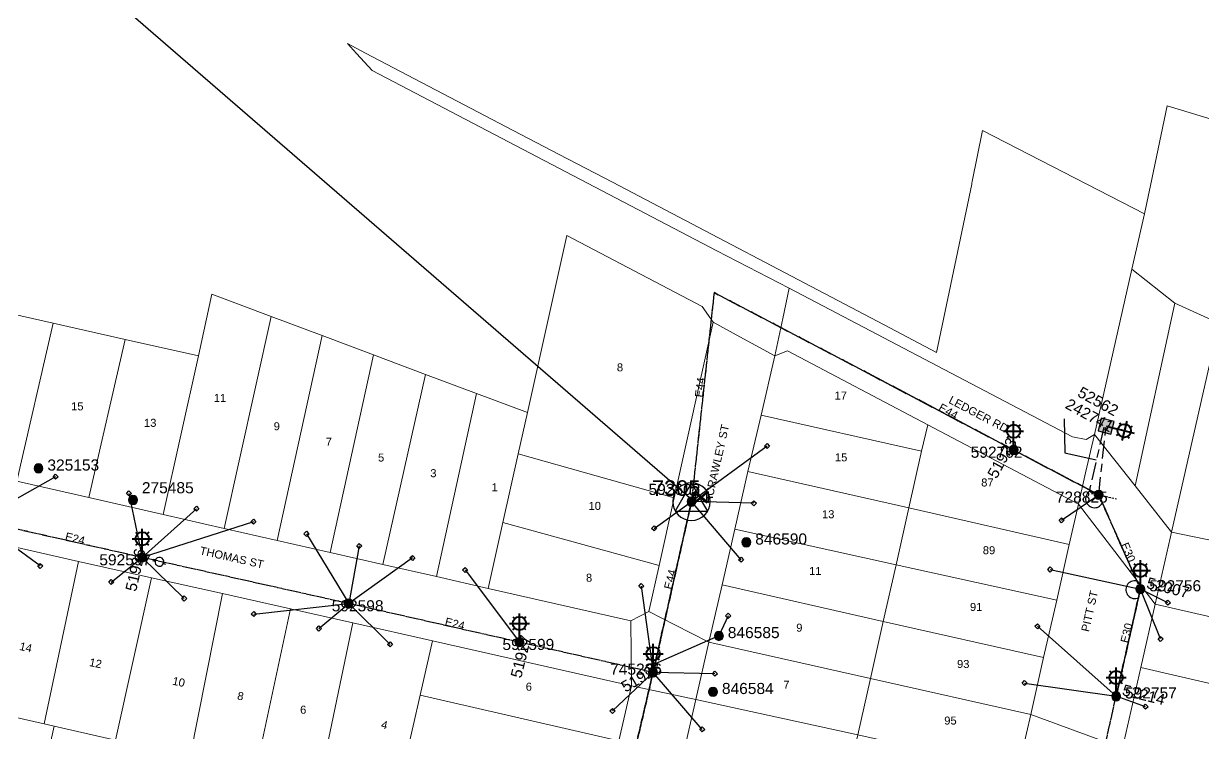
# Model space of a CAD drawing. Header units: metres. Extents: x 311347 to 316656, y 6252667 to 6255486.
# Drawn here: x 314116.1 to 314381.4, y 6255109.9 to 6255269.4 of the extents above; entities that cross this region are included whole.
import ezdxf
from ezdxf.enums import TextEntityAlignment as Align

# ---------------------------------------------------------------- set-up
doc = ezdxf.new("R2010")
doc.units = ezdxf.units.M
for name, pattern in [('Cable Exist OH', [1, 1, 0]), ('Cable Exist UG', [8.2, 4, -1.2, 1.8, -1.2]), ('DASHED', [0.75, 0.5, -0.25])]:
    doc.linetypes.add(name, pattern=pattern)
doc.layers.get('0').update_dxf_attribs({"color": 6})
doc.layers.add('Cadastre Land Parcels_SP_EXT', color=9, linetype='Continuous', lineweight=5)
doc.layers.add('Cadastre Roads_SP_EXT', color=7, linetype='Continuous', lineweight=5)
for name, color, linetype in [('Duct_SP_EXT', 7, 'Continuous'), ('Equip_LV_EXT', 7, 'Continuous'), ('Equip_SP_LV_EXT', 7, 'Continuous'), ('Equip_SP_SL_EXT', 7, 'Continuous'), ('Mains_HV_EXT', 7, 'Continuous'), ('Mains_LV_EXT', 7, 'Continuous'), ('Mains_SL_EXT', 7, 'Continuous'), ('Services_SP_EXT', 7, 'Continuous'), ('Sub_SP_TR_HV_LV_EXT', 7, 'Continuous'), ('SupportsOH_SP_TR_HV_LV_SL_EXT', 7, 'Continuous'), ('SupportsUG_SP_LV_SL_EXT', 7, 'Continuous'), ('Trench_SP_EXT', 7, 'Continuous')]:
    doc.layers.add(name, color=color, linetype=linetype)
doc.layers.add('UNKNOWN_FEATURES', color=1, linetype='DASHED', plot=False)
doc.styles.add('COLUMN_LABEL', font='arial.ttf')
doc.styles.add('iecARIAL', font='arial.ttf', dxfattribs={"height": 2})
doc.styles.add('POLE_LABEL', font='arial.ttf')
doc.styles.get("Standard").update_dxf_attribs({"font": 'arial.ttf'})

# ---------------------------------------------------------------- blocks, each defined once
blk = doc.blocks.new('SUB_POLE_EXT')
blk.add_wipeout([(0, 4.22), (0.42, 4.2), (0.83, 4.14), (1.21, 4.05), (1.62, 3.9), (1.99, 3.72), (2.35, 3.51), (2.68, 3.26), (2.99, 2.99), (3.28, 2.66), (3.52, 2.34), (3.76, 1.92), (3.9, 1.62), (4.04, 1.23), (4.18, 0.63), (4.22, 0), (4.18, -0.61), (4.06, -1.15), (3.9, -1.62), (3.58, -2.24), (3.22, -2.73), (2.97, -3.01), (2.68, -3.26), (2.36, -3.5), (2, -3.72), (1.64, -3.89), (1.25, -4.03), (0.82, -4.14), (0.42, -4.2), (0, -4.22), (-0.41, -4.2), (-0.8, -4.15), (-1.21, -4.05), (-1.62, -3.9), (-1.99, -3.73), (-2.35, -3.51), (-2.68, -3.26), (-2.96, -3.02), (-3.23, -2.72), (-3.51, -2.35), (-3.71, -2.01), (-3.91, -1.6), (-4.05, -1.21), (-4.16, -0.76), (-4.22, -0.14), (-4.21, 0.39), (-4.14, 0.83), (-4.03, 1.27), (-3.9, 1.63), (-3.71, 2.02), (-3.5, 2.37), (-3.28, 2.67), (-2.99, 2.99), (-2.68, 3.27), (-2.33, 3.52), (-1.98, 3.73), (-1.63, 3.9), (-1.2, 4.05), (-0.78, 4.15), (-0.4, 4.21)])
blk.add_line((2.16, 0.48), (2.16, 0.48, 0))
blk.add_lwpolyline([(-4.22, 0, 1), (4.22, 0, 1)], format="xyb", close=True)
blk.add_lwpolyline([(2.14, 0.52), (0, 4.22), (-3.66, -2.11), (3.66, -2.11)], close=True)
for tag, height, flags, p in [('ASSET_NUM', 3.5, 8, (2, 2)), ('STREET_CODE', 0.2, 9, (1.5, 0)), ('CONSTRUCTED_VOLTAGE', 0.2, 9, (1.5, -0.2)), ('OPERATING_VOLTAGE', 0.2, 9, (1.5, -0.6)), ('OPERATED_BY', 0.2, 9, (1.5, -0.8)), ('ORIENTATION', 0.2, 9, (1.5, -1.2)), ('OWNED_BY', 0.2, 9, (1.5, -1.4)), ('SECONDARY_VOLTAGE', 0.2, 9, (1.5, -1.6)), ('STATE', 0.2, 9, (1.5, -1.8)), ('SUBSTATION_TYPE', 0.2, 9, (1.5, -2)), ('NO_PHASES', 0.2, 9, (1.5, -0.4)), ('MAINTAINED_BY', 0.2, 9, (1.5, -1)), ('USAGE', 0.2, 9, (1.5, -2.2)), ('LEGEND', 0.2, 9, (1.5, -2.4)), ('LOCATION', 0.2, 9, (1.5, -2.6)), ('STREETNAME', 0.2, 9, (1.5, -2.8)), ('SUBURB', 0.2, 9, (1.5, -3)), ('Z', 0.2, 1, (1.5, -3.4)), ('NOTES', 0.2, 9, (1.5, -3.2))]:
    blk.add_attdef(tag, text='', height=height, dxfattribs=dict(flags=flags)).set_placement(p, align=Align.MIDDLE_LEFT)
blk = doc.blocks.new('COLUMN_EXT')
blk.add_hatch(color=256).paths.add_polyline_path([(-1.49, 1.48), (-1.49, -1.49), (1.48, -1.49), (1.48, 1.48)])
blk.add_lwpolyline([(-1.49, -1.49), (1.48, -1.49), (1.48, 1.48), (-1.49, 1.48)], close=True)
for tag, height, style, flags, p in [('ASSET_NUM', 2.5, 'COLUMN_LABEL', 8, (2, 2)), ('STRUCTURE_PLANT_NUMBER', 0.2, 'POLE_LABEL', 9, (1.81, 0.03)), ('STREET_CODE', 0.2, 'COLUMN_LABEL', 9, (1.81, -0.2))]:
    blk.add_attdef(tag, text='', height=height, dxfattribs=dict(style=style, flags=flags)).set_placement(p, align=Align.MIDDLE_LEFT)
at = {"flags": 1}
blk.add_attdef('Z', (1.81, -2.35), '', height=0.2, dxfattribs=at)
at = {"flags": 9}
for tag, p in [('COLUMN_TYPE', (1.81, -0.4)), ('OWNED_BY', (1.81, -0.6)), ('STATE', (1.81, -0.8)), ('USAGE', (1.81, -1)), ('STREETNAME', (1.81, -1.6)), ('SUBURB', (1.81, -1.8)), ('LEGEND', (1.81, -1.2)), ('LOCATION', (1.81, -1.4)), ('NOTES', (1.81, -2))]:
    blk.add_attdef(tag, text='', height=0.2, dxfattribs=at).set_placement(p, align=Align.MIDDLE_LEFT)
blk = doc.blocks.new('LV_OH_LINKS_OPEN_EXT')
for p, q in [((-0.17, 4.97), (-0.17, 5.46)), ((0.17, 4.97), (0.17, 5.46)), ((-0.17, 3), (-0.17, 2.5)), ((0.17, 3), (0.17, 2.5))]:
    blk.add_line(p, q)
blk.add_lwpolyline([(0, 2.99, 1), (0, 4.98, 1)], format="xyb", close=True)
at = {"flags": 9}
for tag, p in [('ACTUAL_STATUS', (0, 0)), ('CONSTRUCTED_VOLTAGE', (0, -0.2)), ('OPERATING_VOLTAGE', (0, -0.6)), ('ORIENTATION', (0, -0.8)), ('OWNED_BY', (0, -1)), ('STATE', (0, -1.2)), ('SWITCH_TYPE', (0, -1.4)), ('NO_PHASES', (0, -0.4)), ('USAGE', (0, -1.6)), ('LEGEND', (0, -1.8)), ('NOTES', (0, -2))]:
    blk.add_attdef(tag, text='', height=0.2, dxfattribs=at).set_placement(p, align=Align.MIDDLE_LEFT)
at = {"flags": 1}
blk.add_attdef('Z', (0, 0), '', height=0.2, dxfattribs=at)
blk = doc.blocks.new('LV_OH_LINKS_DISTFUSE_EXT')
for p, q in [((0, 0), (0.96, 0)), ((3.84, 0), (4.8, 0))]:
    blk.add_line(p, q)
blk.add_lwpolyline([(3.84, -1.2), (3.84, 1.2), (0.96, -1.2), (0.96, 1.2)], close=True)
at = {"flags": 9}
for tag, p in [('ACTUAL_STATUS', (0, 0)), ('CONSTRUCTED_VOLTAGE', (0, -0.2)), ('OPERATING_VOLTAGE', (0, -0.6)), ('ORIENTATION', (0, -0.8)), ('OWNED_BY', (0, -1)), ('STATE', (0, -1.2)), ('SWITCH_TYPE', (0, -1.4)), ('NO_PHASES', (0, -0.4)), ('USAGE', (0, -1.6)), ('NOTES', (0, -1.8))]:
    blk.add_attdef(tag, text='', height=0.2, dxfattribs=at).set_placement(p, align=Align.MIDDLE_LEFT)
at = {"flags": 1}
blk.add_attdef('Z', (0, 0), '', height=0.2, dxfattribs=at)
blk = doc.blocks.new('SL_LANTERN_EXT')
at = {"lineweight": 40}
for p, q in [((-1.46, 5.68), (-1.06, 5.28)), ((0, 1.97), (0, 6.47)), ((1.46, 5.68), (1.06, 5.28)), ((-2.25, 4.22), (2.25, 4.22)), ((-1.46, 2.76), (-1.06, 3.16)), ((0, 0), (0, 2.72)), ((1.46, 2.76), (1.06, 3.16))]:
    blk.add_line(p, q, dxfattribs=at)
blk.add_circle((0, 4.22), 1.5, dxfattribs=at)
at = {"style": 'iecARIAL', "flags": 8}
blk.add_attdef('ASSET_NUM', (1.5, 1.5), '', height=2.5, dxfattribs=at)
for tag, p, height, flags in [('OPERATING_VOLTAGE', (0.98, -1.65), 0.2, 9), ('ORIENTATION', (0.98, -1.85), 0.2, 9), ('OWNED_BY', (0.98, -2.05), 0.2, 9), ('STATE', (0.98, -2.25), 0.2, 9), ('CONSTRUCTED_VOLTAGE', (0.98, -0.65), 0.2, 9), ('CONTROL_TYPE', (0.98, -0.85), 0.2, 9), ('LANTERN_PURPOSE', (0.98, -1.05), 0.2, 9), ('LANTERN_TYPE', (0.98, -1.25), 0.2, 9), ('NO_PHASES', (0.98, -1.45), 0.2, 9), ('USAGE', (0.98, -2.45), 0.2, 9), ('CEXIST', (0.98, -2.65), 0.2, 9), ('CNEW', (0.98, -2.85), 0.2, 9), ('LNUMBER', (2.18, -3.25), 2.5, 8), ('CNUMBER', (0.98, -3.05), 0.2, 9), ('CREMOVE', (0.98, -3.25), 0.2, 9), ('CREPLACE', (0.98, -3.45), 0.2, 9), ('LKINGHEIGHT', (0.98, -3.65), 0.2, 9), ('LBRACKET', (0.98, -3.85), 0.2, 9), ('LBRACKETVOCAB', (0.98, -4.05), 0.2, 9), ('LCATEGORY', (0.98, -4.25), 0.2, 9), ('LCHARGE1', (0.98, -4.45), 0.2, 9), ('LCHARGE1PERCENT', (0.98, -4.65), 0.2, 9), ('LCHARGE2', (0.98, -4.85), 0.2, 9), ('LCHARGE2PERCENT', (0.98, -5.05), 0.2, 9), ('LCHARGE3', (0.98, -5.25), 0.2, 9), ('LCHARGE3PERCENT', (0.98, -5.45), 0.2, 9), ('LEXIST', (0.98, -5.65), 0.2, 9), ('LLAMP', (0.98, -5.85), 0.2, 9), ('LLAMPVOCAB', (0.98, -6.05), 0.2, 9), ('LMAST', (0.98, -6.25), 0.2, 9), ('LMASTVOCAB', (0.98, -6.45), 0.2, 9), ('LNEW', (0.98, -6.65), 0.2, 9), ('LANTNUMBER', (0.98, -6.85), 0.2, 9), ('LOUTREACH', (0.98, -7.25), 0.2, 9), ('LOUTREACHVOCAB', (0.98, -7.45), 0.2, 9), ('LRATECODE', (0.98, -7.65), 0.2, 9), ('LREMOVE', (0.98, -7.85), 0.2, 9), ('LREPLACE', (0.98, -8.05), 0.2, 9), ('STREETNAME', (0.98, -9.25), 0.2, 9), ('SUBURB', (0.98, -9.45), 0.2, 1), ('LTYPE', (0.98, -8.25), 0.2, 9), ('LTYPEVOCAB', (0.98, -8.45), 0.2, 9), ('LEGEND', (0.98, -8.65), 0.2, 9), ('LOCATION', (0.98, -8.85), 0.2, 9), ('NOTES', (0.98, -9.05), 0.2, 9)]:
    blk.add_attdef(tag, p, '', height=height, dxfattribs=dict(flags=flags))
blk = doc.blocks.new('CCP_EXT')
at = {"flags": 9}
blk.add_attdef('NOTES', text='', height=0.2, dxfattribs=at).set_placement((0, -2), align=Align.MIDDLE_LEFT)
blk.add_wipeout([(0, 0.57), (0.57, 0), (0, -0.57), (-0.57, 0)])
blk.add_lwpolyline([(-0.57, 0), (0, 0.57), (0.57, 0), (0, -0.57), (-0.57, 0)])
at = {"flags": 1}
blk.add_attdef('Z', (0, 0), '', height=0.2, dxfattribs=at)
at = {"flags": 9}
for tag, p in [('CCP_TYPE', (0, 0)), ('CONSTRUCTED_VOLTAGE', (0, -0.2)), ('OPERATING_VOLTAGE', (0, -0.6)), ('ORIENTATION', (0, -0.8)), ('OWNED_BY', (0, -1)), ('STATE', (0, -1.8)), ('NO_PHASES', (0, -0.4)), ('USAGE', (0, -1.2)), ('LEGEND', (0, -1.4)), ('LIFE_SUPPORT', (0, -1.6))]:
    blk.add_attdef(tag, text='', height=0.2, dxfattribs=at).set_placement(p, align=Align.MIDDLE_LEFT)
blk = doc.blocks.new('POLE_EXT')
blk.add_hatch(color=256).paths.add_polyline_path([(-1, 0, 1), (1, 0, 1)])
blk.add_lwpolyline([(-1, 0, 1), (1, 0, 1)], format="xyb", close=True)
for tag, height, flags, p in [('pNumber', 2.5, 8, (-17.84, 2.07)), ('OWNED_BY', 0.2, 9, (1.35, -0.4)), ('SPECIAL_USE', 0.2, 9, (1.35, -0.8)), ('STATE', 0.2, 9, (1.35, -1)), ('cLV', 0.2, 9, (1.35, -1.4)), ('hDepth', 0.2, 9, (1.35, -1.6)), ('hDia', 0.2, 9, (1.35, -1.8)), ('cHV', 0.2, 9, (1.35, -2)), ('PARENT', 0.2, 9, (1.35, -0.6)), ('USAGE', 0.2, 9, (1.35, -1.2)), ('LBRACKET', 0.2, 9, (1.35, -2.2)), ('LExisting', 0.2, 9, (1.35, -2.4)), ('LANTNUMBER', 0.2, 9, (1.35, -2.6)), ('cLinedev', 0.2, 9, (1.35, -3.4)), ('pExisting', 0.2, 9, (1.35, -3.8)), ('pFooting', 0.2, 9, (1.35, -4.4)), ('pNew', 0.2, 9, (1.35, -4.6)), ('pRelocate', 0.2, 9, (1.35, -5)), ('pRemove', 0.2, 9, (1.35, -5.2)), ('pReplace', 0.2, 9, (1.35, -5.4)), ('LOther', 0.2, 9, (1.35, -2.8)), ('LRemove', 0.2, 9, (1.35, -3)), ('LEGEND', 0.2, 9, (1.35, -3.2)), ('LOCATION', 0.2, 9, (1.35, -3.6)), ('PFNUMBER', 0.2, 9, (1.35, -4)), ('NEWPFNUMBER', 0.2, 9, (1.35, -4.2)), ('pStay', 0.2, 9, (1.35, -5.6)), ('pType', 0.2, 9, (1.35, -5.8)), ('cspan', 0.2, 9, (1.35, -6)), ('STREETNAME', 0.2, 9, (1.35, -6.2)), ('SUBURB', 0.2, 9, (1.35, -6.4)), ('OPERATED_BY', 0.2, 9, (1.36, -7.01)), ('NOTES', 0.2, 9, (1.35, -6.6)), ('MAINTAINED_BY', 0.2, 9, (1.36, -6.81))]:
    blk.add_attdef(tag, text='', height=height, dxfattribs=dict(flags=flags)).set_placement(p, align=Align.MIDDLE_LEFT)
at = {"style": 'POLE_LABEL'}
for tag, height, flags, p in [('ASSET_NUM', 2.5, 8, (2, 2)), ('STRUCTURE_PLANT_NUMBER', 0.2, 9, (1.35, 0.03)), ('STREET_CODE', 0.2, 9, (1.35, -0.2))]:
    blk.add_attdef(tag, text='', height=height, dxfattribs=dict(at, flags=flags)).set_placement(p, align=Align.MIDDLE_LEFT)
at = {"flags": 1}
blk.add_attdef('Z', (1.35, -7.33), '', height=0.2, dxfattribs=at)

msp = doc.modelspace()

# ---------------------------------------------------------------- linework, layer by layer
at = {"layer": 'Cadastre Land Parcels_SP_EXT', "linetype": 'Continuous'}
for points in [[(314366.05, 6255165.52), (314374.24, 6255155.12), (314384.06, 6255198.31), (314384.92, 6255202.1), (314394.53, 6255244.52), (314383.92, 6255247.73), (314373.3, 6255250.94), (314369.56, 6255233), (314368.15, 6255226.64), (314365.35, 6255214.25), (314356.95, 6255177.09), (314366.05, 6255165.52)], [(314171.83, 6255203.55), (314158.47, 6255208.57), (314155.46, 6255194.71), (314147.5, 6255159.09), (314161.22, 6255155.96), (314171.83, 6255203.55)], [(314122.8, 6255202.08), (314106.46, 6255205.79), (314102.27, 6255187.79), (314098.12, 6255170.32), (314114.64, 6255166.57), (314122.8, 6255202.08)], [(314138.99, 6255198.45), (314122.8, 6255202.08), (314114.64, 6255166.57), (314130.83, 6255162.88), (314138.99, 6255198.45)], [(314183.28, 6255199.28), (314171.83, 6255203.55), (314161.22, 6255155.96), (314173.12, 6255153.26), (314183.28, 6255199.28)], [(314194.82, 6255194.96), (314183.28, 6255199.28), (314173.12, 6255153.26), (314185.07, 6255150.54), (314194.82, 6255194.96)], [(314155.46, 6255194.71), (314138.99, 6255198.45), (314130.83, 6255162.88), (314147.5, 6255159.09), (314155.46, 6255194.71)], [(314470.91, 6255170.48), (314472.82, 6255178.99), (314411.34, 6255192.37), (314384.06, 6255198.31), (314374.24, 6255155.12), (314419.02, 6255145.87), (314422.16, 6255144.08), (314446.76, 6255131.71), (314460.62, 6255124.61), (314470.91, 6255170.48)], [(314206.5, 6255190.58), (314194.82, 6255194.96), (314185.07, 6255150.54), (314196.92, 6255147.84), (314206.5, 6255190.58)], [(314319.44, 6255179.22), (314287.91, 6255195.85), (314285.03, 6255194.74), (314281.96, 6255181.44), (314318.07, 6255173.29), (314319.44, 6255179.22)], [(314217.94, 6255186.3), (314206.5, 6255190.58), (314196.92, 6255147.84), (314208.97, 6255145.1), (314217.94, 6255186.3)], [(314229.41, 6255182.02), (314217.94, 6255186.3), (314208.97, 6255145.1), (314220.6, 6255142.45), (314223.91, 6255157.28), (314227.32, 6255172.72), (314229.41, 6255182.02)], [(314318.07, 6255173.29), (314281.96, 6255181.44), (314279.01, 6255168.75), (314315.22, 6255160.59), (314318.07, 6255173.29)], [(314353.32, 6255161.37), (314319.44, 6255179.22), (314318.07, 6255173.29), (314315.22, 6255160.59), (314351.26, 6255152.36), (314353.32, 6255161.37)], [(314315.22, 6255160.59), (314279.01, 6255168.75), (314276.05, 6255155.81), (314312.35, 6255147.79), (314315.22, 6255160.59)], [(314351.26, 6255152.36), (314315.22, 6255160.59), (314312.35, 6255147.79), (314348.44, 6255139.82), (314351.26, 6255152.36)], [(314312.35, 6255147.79), (314276.05, 6255155.81), (314273.19, 6255143.26), (314309.45, 6255135.04), (314312.35, 6255147.79)], [(314419.02, 6255145.87), (314374.24, 6255155.12), (314373.93, 6255153.72), (314370.59, 6255138.91), (314415.02, 6255128.73), (314417.55, 6255139.59), (314419.02, 6255145.87)], [(314128.46, 6255148.49), (314113.02, 6255152.04), (314104.75, 6255115.88), (314108.39, 6255114.81), (314120.73, 6255112.04), (314128.46, 6255148.49)], [(314120.73, 6255112.04), (314122.98, 6255111.47), (314136.83, 6255108.31), (314144.9, 6255144.87), (314128.46, 6255148.49), (314120.73, 6255112.04)], [(314348.44, 6255139.82), (314312.35, 6255147.79), (314309.45, 6255135.04), (314345.48, 6255126.9), (314348.44, 6255139.82)], [(314136.83, 6255108.31), (314151.18, 6255105.04), (314153.59, 6255104.68), (314160.84, 6255141.31), (314144.9, 6255144.87), (314136.83, 6255108.31)], [(314176.16, 6255137.83), (314160.84, 6255141.31), (314153.59, 6255104.68), (314161.31, 6255102.71), (314168.31, 6255101.11), (314176.16, 6255137.83)], [(314309.45, 6255135.04), (314273.19, 6255143.26), (314270.24, 6255130.37), (314306.58, 6255122.23), (314309.45, 6255135.04)], [(314415.02, 6255128.73), (314370.59, 6255138.91), (314367.37, 6255124.71), (314411.71, 6255114.43), (314415.02, 6255128.73)], [(314190.18, 6255134.74), (314176.16, 6255137.83), (314168.31, 6255101.11), (314174.35, 6255099.7), (314182.54, 6255098.1), (314190.18, 6255134.74)], [(314208.08, 6255130.68), (314190.18, 6255134.74), (314182.54, 6255098.1), (314186.77, 6255096.86), (314199.71, 6255093.93), (314202.17, 6255104.64), (314205.31, 6255118.44), (314208.08, 6255130.68)], [(314345.48, 6255126.9), (314309.45, 6255135.04), (314306.58, 6255122.23), (314342.59, 6255114.13), (314345.48, 6255126.9)], [(314252.86, 6255120.54), (314208.08, 6255130.68), (314205.31, 6255118.44), (314249.95, 6255108.18), (314252.86, 6255120.54)], [(314306.58, 6255122.23), (314270.24, 6255130.37), (314267.3, 6255117.5), (314303.72, 6255109.53), (314306.58, 6255122.23)], [(314342.59, 6255114.13), (314306.58, 6255122.23), (314303.72, 6255109.53), (314339.72, 6255101.52), (314342.59, 6255114.13)], [(314411.71, 6255114.43), (314367.37, 6255124.71), (314363.25, 6255106.53), (314407.57, 6255096.49), (314411.71, 6255114.43)], [(314249.95, 6255108.18), (314205.31, 6255118.44), (314202.17, 6255104.64), (314246.72, 6255094.29), (314249.95, 6255108.18)], [(314303.72, 6255109.53), (314267.3, 6255117.5), (314264.53, 6255105.36), (314300.88, 6255096.99), (314303.72, 6255109.53)], [(314120.73, 6255112.04), (314108.39, 6255114.81), (314099.24, 6255076.13), (314114.35, 6255072.75), (314122.98, 6255111.47), (314120.73, 6255112.04)], [(314114.35, 6255072.75), (314128.28, 6255069.63), (314136.83, 6255108.31), (314122.98, 6255111.47), (314114.35, 6255072.75)]]:
    msp.add_lwpolyline(points, close=True, dxfattribs=at)
at = {"layer": 'Cadastre Roads_SP_EXT', "linetype": 'Continuous'}
for points in [[(314366.05, 6255165.52), (314375.03, 6255206.56), (314365.35, 6255214.25), (314356.95, 6255177.09), (314366.05, 6255165.52)], [(314384.06, 6255198.31), (314384.92, 6255202.1), (314375.03, 6255206.56), (314366.05, 6255165.52), (314374.24, 6255155.12), (314384.06, 6255198.31)]]:
    msp.add_lwpolyline(points, close=True, dxfattribs=at)
at = {"layer": 'Duct_SP_EXT', "linetype": 'Continuous'}
msp.add_lwpolyline([(314350.1, 6255180.61), (314350.25, 6255172.9), (314357.35, 6255171.33)], dxfattribs=at)
at = {"layer": 'Mains_LV_EXT', "linetype": 'Continuous'}
for points in [[(314356.13, 6255164.42, 1.407292), (314358.71, 6255161.66)], [(314366.45, 6255144.13, 1.385049), (314366.82, 6255140.35)], [(314258.12, 6255125.51, 0.390147), (314255.73, 6255124)]]:
    msp.add_lwpolyline(points, format="xyb", dxfattribs=at)
at = {"layer": 'Mains_LV_EXT', "linetype": 'Cable Exist OH'}
for points in [[(314367.26, 6255142.3), (314357.9, 6255163.49)], [(314142.81, 6255149.4), (314105.85, 6255157.73)], [(314361.8, 6255118.21), (314367.26, 6255142.3)], [(314257.68, 6255123.56), (314227.63, 6255130.36)], [(314356.76, 6255095.64), (314361.8, 6255118.21)]]:
    msp.add_lwpolyline(points, dxfattribs=at)
at = {"layer": 'Mains_SL_EXT', "linetype": 'Cable Exist UG'}
msp.add_lwpolyline([(314357.9, 6255163.49), (314359.55, 6255178.93)], dxfattribs=at)
at = {"layer": 'Mains_SL_EXT', "linetype": 'Cable Exist OH'}
for points in [[(314338.75, 6255173.58), (314357.9, 6255163.49)], [(314357.9, 6255163.49), (314367.26, 6255142.3)], [(314367.26, 6255142.3), (314361.8, 6255118.21)], [(314257.68, 6255123.56), (314227.63, 6255130.36)], [(314356.76, 6255095.64), (314361.8, 6255118.21)]]:
    msp.add_lwpolyline(points, dxfattribs=at)
at = {"layer": 'Trench_SP_EXT', "linetype": 'Cable Exist UG'}
for points in [[(314359.06, 6255178.73), (314355.89, 6255164.97)], [(314356.58, 6255163.79), (314357.9, 6255163.49)]]:
    msp.add_lwpolyline(points, dxfattribs=at)
msp.add_lwpolyline([(314355.89, 6255164.97, 0.406233), (314356.58, 6255163.79)], format="xyb", dxfattribs=at)
at = {"layer": 'UNKNOWN_FEATURES'}
for points in [[(314360.8, 6255178.65), (314365.33, 6255177.62)], [(314357.9, 6255163.49), (314361.91, 6255162.58)]]:
    msp.add_lwpolyline(points, dxfattribs=at)

# ---------------------------------------------------------------- block references
at = {"layer": 'Equip_SP_LV_EXT', "rotation": 256.1642229736674}
msp.add_blockref('LV_OH_LINKS_OPEN_EXT', (314142.81, 6255149.4), dxfattribs=at)
at = {"layer": 'Equip_SP_SL_EXT'}
ref = msp.add_blockref('SL_LANTERN_EXT', (314359.55, 6255178.93), dxfattribs=dict(at, rotation=255.8197843931119))
ref.add_attrib('ASSET_NUM', '52562', dxfattribs={"layer": '0', "height": 2.5, "rotation": 331.1929, "style": 'iecARIAL'}).set_placement((314361.05, 6255180.43), align=Align.BOTTOM_RIGHT)
ref = msp.add_blockref('SL_LANTERN_EXT', (314338.75, 6255173.58), dxfattribs=at)
ref.add_attrib('ASSET_NUM', '51923', dxfattribs={"layer": '0', "height": 2.5, "rotation": 61.1203, "style": 'iecARIAL'}).set_placement((314340.25, 6255175.08), align=Align.BOTTOM_RIGHT)
ref = msp.add_blockref('SL_LANTERN_EXT', (314142.81, 6255149.4), dxfattribs=at)
ref.add_attrib('ASSET_NUM', '51926', dxfattribs={"layer": '0', "height": 2.5, "rotation": 77.1444, "style": 'iecARIAL'}).set_placement((314144.31, 6255150.9), align=Align.BOTTOM_RIGHT)
ref = msp.add_blockref('SL_LANTERN_EXT', (314367.26, 6255142.3), dxfattribs=at)
ref.add_attrib('ASSET_NUM', '52007', dxfattribs={"layer": '0', "height": 2.5, "rotation": 345.9934, "style": 'iecARIAL'}).set_placement((314368.76, 6255143.8), align=Align.MIDDLE_LEFT)
ref = msp.add_blockref('SL_LANTERN_EXT', (314227.63, 6255130.36), dxfattribs=at)
ref.add_attrib('ASSET_NUM', '51927', dxfattribs={"layer": '0', "height": 2.5, "rotation": 76.1772, "style": 'iecARIAL'}).set_placement((314229.13, 6255131.86), align=Align.MIDDLE_RIGHT)
ref = msp.add_blockref('SL_LANTERN_EXT', (314257.68, 6255123.56), dxfattribs=at)
ref.add_attrib('ASSET_NUM', '51928', dxfattribs={"layer": '0', "height": 2.5, "rotation": 30.8378, "style": 'iecARIAL'}).set_placement((314259.18, 6255125.06), align=Align.MIDDLE_RIGHT)
ref = msp.add_blockref('SL_LANTERN_EXT', (314361.8, 6255118.21), dxfattribs=at)
ref.add_attrib('ASSET_NUM', '52214', dxfattribs={"layer": '0', "height": 2.5, "rotation": 346.1007, "style": 'iecARIAL'}).set_placement((314363.3, 6255119.71), align=Align.MIDDLE_LEFT)
at = {"layer": 'Sub_SP_TR_HV_LV_EXT'}
ref = msp.add_blockref('SUB_POLE_EXT', (314266.31, 6255161.96), dxfattribs=at)
ref.add_attrib('ASSET_NUM', '7305', dxfattribs={"layer": '0', "height": 3.5}).set_placement((314268.31, 6255162.21), align=Align.BOTTOM_RIGHT)
at = {"layer": 'SupportsOH_SP_TR_HV_LV_SL_EXT'}
ref = msp.add_blockref('POLE_EXT', (314338.75, 6255173.58), dxfattribs=at)
ref.add_attrib('ASSET_NUM', '592762', dxfattribs={"layer": '0', "height": 2.5, "rotation": 359.9924, "style": 'POLE_LABEL'}).set_placement((314340.75, 6255174.33), align=Align.TOP_RIGHT)
ref = msp.add_blockref('POLE_EXT', (314357.9, 6255163.49), dxfattribs=at)
ref.add_attrib('ASSET_NUM', '728825', dxfattribs={"layer": '0', "height": 2.5, "rotation": 0.026, "style": 'POLE_LABEL'}).set_placement((314359.9, 6255164.24), align=Align.TOP_RIGHT)
ref = msp.add_blockref('POLE_EXT', (314278.65, 6255152.82), dxfattribs=at)
ref.add_attrib('ASSET_NUM', '846590', dxfattribs={"layer": '0', "height": 2.5, "style": 'POLE_LABEL'}).set_placement((314280.65, 6255153.57), align=Align.MIDDLE_LEFT)
ref = msp.add_blockref('POLE_EXT', (314142.81, 6255149.4), dxfattribs=at)
ref.add_attrib('ASSET_NUM', '592597', dxfattribs={"layer": '0', "height": 2.5, "rotation": 0.0344, "style": 'POLE_LABEL'}).set_placement((314144.81, 6255150.15), align=Align.TOP_RIGHT)
ref = msp.add_blockref('POLE_EXT', (314367.26, 6255142.3), dxfattribs=at)
ref.add_attrib('ASSET_NUM', '592756', dxfattribs={"layer": '0', "height": 2.5, "style": 'POLE_LABEL'}).set_placement((314369.26, 6255143.05), align=Align.MIDDLE_LEFT)
ref = msp.add_blockref('POLE_EXT', (314189.24, 6255139.05), dxfattribs=at)
ref.add_attrib('ASSET_NUM', '592598', dxfattribs={"layer": '0', "height": 2.5, "rotation": 0.0421, "style": 'POLE_LABEL'}).set_placement((314191.24, 6255139.8), align=Align.TOP_CENTER)
ref = msp.add_blockref('POLE_EXT', (314272.48, 6255131.78), dxfattribs=at)
ref.add_attrib('ASSET_NUM', '846585', dxfattribs={"layer": '0', "height": 2.5, "style": 'POLE_LABEL'}).set_placement((314274.48, 6255132.53), align=Align.MIDDLE_LEFT)
ref = msp.add_blockref('POLE_EXT', (314227.63, 6255130.36), dxfattribs=at)
ref.add_attrib('ASSET_NUM', '592599', dxfattribs={"layer": '0', "height": 2.5, "rotation": 0.0076, "style": 'POLE_LABEL'}).set_placement((314229.63, 6255131.11), align=Align.TOP_CENTER)
ref = msp.add_blockref('POLE_EXT', (314257.68, 6255123.56), dxfattribs=at)
ref.add_attrib('ASSET_NUM', '745236', dxfattribs={"layer": '0', "height": 2.5, "rotation": 0.029, "style": 'POLE_LABEL'}).set_placement((314259.68, 6255124.31), align=Align.MIDDLE_RIGHT)
ref = msp.add_blockref('POLE_EXT', (314271.16, 6255119.21), dxfattribs=at)
ref.add_attrib('ASSET_NUM', '846584', dxfattribs={"layer": '0', "height": 2.5, "style": 'POLE_LABEL'}).set_placement((314273.16, 6255119.96), align=Align.MIDDLE_LEFT)
at = {"layer": 'SupportsUG_SP_LV_SL_EXT'}
ref = msp.add_blockref('COLUMN_EXT', (314359.55, 6255178.93), dxfattribs=dict(at, rotation=255.8197843931119))
ref.add_attrib('ASSET_NUM', '242741', dxfattribs={"layer": '0', "height": 2.5, "rotation": 331.1929, "style": 'COLUMN_LABEL'}).set_placement((314361.55, 6255179.68), align=Align.TOP_RIGHT)

# ---------------------------------------------------------------- texts
at = {"layer": 'Cadastre Land Parcels_SP_EXT'}
for s, p in [('8', (314249.54, 6255191.25)), ('11', (314158.9, 6255184.38)), ('17', (314298.48, 6255184.91)), ('15', (314126.81, 6255182.49)), ('13', (314143.2, 6255178.78)), ('9', (314172.36, 6255178.01)), ('7', (314184.07, 6255174.51)), ('5', (314195.83, 6255170.98)), ('15', (314298.57, 6255171.02)), ('3', (314207.58, 6255167.46)), ('87', (314331.46, 6255165.37)), ('1', (314221.36, 6255164.31)), ('10', (314243.16, 6255160.11)), ('13', (314295.66, 6255158.23)), ('89', (314331.82, 6255150.14)), ('11', (314292.76, 6255145.47)), ('8', (314242.59, 6255143.96)), ('91', (314328.93, 6255137.39)), ('9', (314289.87, 6255132.73)), ('93', (314326.02, 6255124.57)), ('6', (314229.05, 6255119.46)), ('7', (314286.96, 6255119.91)), ('6', (314178.31, 6255114.29)), ('95', (314323.15, 6255111.85))]:
    msp.add_text(s, height=1.8, dxfattribs=at).set_placement(p)
for s, rotation, p in [('14', 347.3842, (314115.07, 6255128.65)), ('12', 348.6241, (314130.78, 6255125.04)), ('10', 348.4966, (314149.47, 6255120.84)), ('8', 347.4122, (314164.04, 6255117.53)), ('4', 347.2201, (314196.39, 6255111.06))]:
    msp.add_text(s, height=1.8, rotation=rotation, dxfattribs=at).set_placement(p)
at = {"layer": 'Cadastre Roads_SP_EXT'}
for s, rotation, p in [('LEDGER RD', 332.2678, (314323.98, 6255184.23)), ('THOMAS ST', 347.2424, (314155.6, 6255150.15)), ('PITT ST', 77.2104, (314355.67, 6255132.58))]:
    msp.add_text(s, height=1.8, rotation=rotation, dxfattribs=at).set_placement(p)
at = {"layer": 'Mains_LV_EXT'}
for s, rotation, p in [('E44', 82.742, (314268.83, 6255185.32)), ('E44', 331.0841, (314321.69, 6255182.57)), ('E24', 346.1892, (314125.32, 6255153.34)), ('E30', 292.6948, (314362.84, 6255152.31)), ('E44', 76.2369, (314261.85, 6255142.1)), ('E24', 346.1273, (314210.73, 6255134.19)), ('E30', 76.1381, (314364.48, 6255130.05))]:
    msp.add_text(s, height=1.8, rotation=rotation, dxfattribs=at).set_placement(p)

# ---------------------------------------------------------------- next in the draw order: linework, layer by layer
at = {"layer": 'Cadastre Land Parcels_SP_EXT', "linetype": 'Continuous'}
for points in [[(314271.19, 6255202.29), (314268.68, 6255205.85), (314238.25, 6255221.8), (314229.41, 6255182.02), (314227.32, 6255172.72), (314262.4, 6255162.82), (314271.19, 6255202.29)], [(314262.4, 6255162.82), (314227.32, 6255172.72), (314223.91, 6255157.28), (314259.02, 6255147.62), (314262.4, 6255162.82)], [(314259.02, 6255147.62), (314223.91, 6255157.28), (314220.6, 6255142.45), (314252.7, 6255135.15), (314256.73, 6255137.27), (314259.02, 6255147.62)]]:
    msp.add_lwpolyline(points, close=True, dxfattribs=at)
at = {"layer": 'Mains_LV_EXT', "linetype": 'Cable Exist OH'}
msp.add_lwpolyline([(314271.39, 6255208.96), (314266.31, 6255161.96)], dxfattribs=at)

# ---------------------------------------------------------------- next in the draw order: block references
at = {"layer": 'Equip_LV_EXT'}
for p in [(314265.9, 6255162.87), (314266.31, 6255162.96)]:
    msp.add_blockref('LV_OH_LINKS_DISTFUSE_EXT', p, dxfattribs=at)
at = {"layer": 'Services_SP_EXT'}
for p in [(314283.31, 6255174.45), (314123.33, 6255167.55), (314139.81, 6255163.81), (314280.34, 6255161.6), (314154.99, 6255160.36), (314167.8, 6255157.44), (314349.54, 6255157.79), (314179.72, 6255154.73), (314191.61, 6255152.02), (314203.56, 6255149.3), (314277.45, 6255148.9), (314119.88, 6255147.5), (314215.41, 6255146.6), (314347, 6255146.7), (314135.85, 6255143.89), (314152.27, 6255140.19), (314373.46, 6255139.25), (314167.89, 6255136.7), (314274.57, 6255136.29), (314182.55, 6255133.44), (314344.11, 6255133.94), (314198.54, 6255129.86), (314371.79, 6255131.1), (314271.59, 6255123.27), (314341.21, 6255121.17), (314248.55, 6255114.9), (314268.73, 6255110.76)]:
    msp.add_blockref('CCP_EXT', p, dxfattribs=at)
at = {"layer": 'Services_SP_EXT', "rotation": 90.0000000000002}
msp.add_blockref('CCP_EXT', (314368.44, 6255115.87), dxfattribs=at)
at = {"layer": 'SupportsOH_SP_TR_HV_LV_SL_EXT'}
ref = msp.add_blockref('POLE_EXT', (314266.31, 6255161.96), dxfattribs=at)
ref.add_attrib('ASSET_NUM', '592602', dxfattribs={"layer": '0', "height": 2.5, "rotation": 359.964, "style": 'POLE_LABEL'}).set_placement((314268.31, 6255162.71), align=Align.BOTTOM_RIGHT)

# ---------------------------------------------------------------- next in the draw order: texts
at = {"layer": 'Cadastre Roads_SP_EXT'}
msp.add_text('CRAWLEY ST', height=1.8, rotation=77.2672, dxfattribs=at).set_placement((314271.21, 6255163.14))

# ---------------------------------------------------------------- next in the draw order: linework, layer by layer
at = {"layer": 'Cadastre Roads_SP_EXT', "linetype": 'Continuous'}
for points in [[(314188.93, 6255264.93), (314190.96, 6255262.73), (314194.51, 6255258.86), (314272.04, 6255218.37), (314288.25, 6255209.92), (314351.99, 6255176.51), (314355.09, 6255175.97), (314356.95, 6255177.09), (314365.35, 6255214.25), (314368.15, 6255226.64), (314331.73, 6255245.43), (314329.44, 6255233.91), (314329.39, 6255233.64), (314329.33, 6255233.35), (314321.41, 6255195.52), (314309.66, 6255201.74), (314248.56, 6255233.75), (314236.59, 6255240), (314224.62, 6255246.25), (314192.99, 6255262.81), (314188.93, 6255264.93)], [(314356.95, 6255177.09), (314355.09, 6255175.97), (314351.99, 6255176.51), (314288.25, 6255209.92), (314286.82, 6255203.17), (314285.03, 6255194.74), (314287.91, 6255195.85), (314319.44, 6255179.22), (314353.32, 6255161.37), (314354.95, 6255168.44), (314356.95, 6255177.09)], [(314411.34, 6255192.37), (314384.06, 6255198.31), (314374.24, 6255155.12), (314419.02, 6255145.87), (314422.16, 6255144.08), (314446.76, 6255131.71), (314460.62, 6255124.61), (314470.91, 6255170.48), (314411.34, 6255192.37)], [(314352.84, 6255110.36), (314363.25, 6255106.53), (314367.37, 6255124.71), (314370.59, 6255138.91), (314361.51, 6255150.73), (314353.32, 6255161.37), (314351.26, 6255152.36), (314348.44, 6255139.82), (314345.48, 6255126.9), (314342.59, 6255114.13), (314352.84, 6255110.36)], [(314267.3, 6255117.5), (314261.26, 6255118.77), (314252.86, 6255120.54), (314249.95, 6255108.18), (314246.72, 6255094.29), (314243.32, 6255079.53), (314235.85, 6255047.38), (314232.93, 6255046.17), (314242.87, 6255043.91), (314250.05, 6255042.28), (314258.72, 6255080.16), (314261.49, 6255092.09), (314264.53, 6255105.36), (314267.3, 6255117.5)]]:
    msp.add_lwpolyline(points, close=True, dxfattribs=at)
msp.add_lwpolyline([(314113.02, 6255152.04), (314128.46, 6255148.49), (314144.9, 6255144.87), (314160.84, 6255141.31), (314176.16, 6255137.83), (314190.18, 6255134.74), (314208.08, 6255130.68), (314252.86, 6255120.54), (314252.78, 6255127.84), (314252.7, 6255135.15), (314220.6, 6255142.45), (314208.97, 6255145.1), (314196.92, 6255147.84), (314185.07, 6255150.54), (314173.12, 6255153.26), (314161.22, 6255155.96), (314147.5, 6255159.09), (314130.83, 6255162.88), (314114.64, 6255166.57)], dxfattribs=at)
at = {"layer": 'Mains_LV_EXT', "linetype": 'Cable Exist OH'}
for points in [[(314357.9, 6255163.49), (314338.75, 6255173.58), (314307.88, 6255189.85), (314271.39, 6255208.96)], [(314189.24, 6255139.05), (314142.81, 6255149.4)], [(314227.63, 6255130.36), (314189.24, 6255139.05)], [(314248.29, 6255083.28), (314257.68, 6255123.56)]]:
    msp.add_lwpolyline(points, dxfattribs=at)
at = {"layer": 'Mains_SL_EXT', "linetype": 'Cable Exist OH'}
for points in [[(314271.4, 6255208.95), (314307.88, 6255189.85), (314338.75, 6255173.58)], [(314142.81, 6255149.4), (314105.85, 6255157.75), (314059.73, 6255168.18)], [(314227.63, 6255130.36), (314189.24, 6255139.05), (314142.81, 6255149.4)], [(314238.43, 6255040.84), (314242.11, 6255056.67), (314248.29, 6255083.28), (314257.68, 6255123.56)]]:
    msp.add_lwpolyline(points, dxfattribs=at)
at = {"layer": 'Services_SP_EXT'}
for points in [[(314115.66, 6255292.99), (314265.9, 6255162.87)], [(314283.31, 6255174.45), (314266.31, 6255161.96)], [(314123.33, 6255167.55), (314105.85, 6255157.73)], [(314139.81, 6255163.81), (314142.81, 6255149.4)], [(314277.45, 6255148.9), (314266.31, 6255161.96)], [(314280.34, 6255161.6), (314266.31, 6255161.96)], [(314349.54, 6255157.79), (314357.9, 6255163.49)], [(314142.81, 6255149.4), (314154.99, 6255160.36)], [(314119.88, 6255147.5), (314105.85, 6255157.73)], [(314167.8, 6255157.44), (314142.81, 6255149.4)], [(314179.72, 6255154.73), (314189.24, 6255139.05)], [(314191.61, 6255152.02), (314189.24, 6255139.05)], [(314135.85, 6255143.89), (314142.81, 6255149.4)], [(314152.27, 6255140.19), (314142.81, 6255149.4)], [(314203.56, 6255149.3), (314189.24, 6255139.05)], [(314215.41, 6255146.6), (314227.63, 6255130.36)], [(314347, 6255146.7), (314367.26, 6255142.3)], [(314371.79, 6255131.1), (314367.26, 6255142.3)], [(314373.46, 6255139.25), (314367.26, 6255142.3)], [(314167.89, 6255136.7), (314189.24, 6255139.05)], [(314182.55, 6255133.44), (314189.24, 6255139.05)], [(314198.54, 6255129.86), (314189.24, 6255139.05)], [(314274.57, 6255136.29), (314272.48, 6255131.78), (314258.12, 6255125.51)], [(314344.11, 6255133.94), (314361.8, 6255118.21)], [(314248.55, 6255114.9), (314257.68, 6255123.56)], [(314271.59, 6255123.27), (314257.68, 6255123.56)], [(314268.73, 6255110.76), (314257.68, 6255123.56)], [(314341.21, 6255121.17), (314361.8, 6255118.21)], [(314368.44, 6255115.87), (314361.8, 6255118.21)]]:
    msp.add_lwpolyline(points, dxfattribs=at)

# ---------------------------------------------------------------- next in the draw order: block references
for p in [(314257.9, 6255155.94), (314255.02, 6255142.98)]:
    msp.add_blockref('CCP_EXT', p, dxfattribs=at)
at = {"layer": 'SupportsOH_SP_TR_HV_LV_SL_EXT'}
ref = msp.add_blockref('POLE_EXT', (314119.48, 6255169.45), dxfattribs=at)
ref.add_attrib('ASSET_NUM', '325153', dxfattribs={"layer": '0', "height": 2.5, "style": 'POLE_LABEL'}).set_placement((314121.48, 6255170.2), align=Align.MIDDLE_LEFT)
ref = msp.add_blockref('POLE_EXT', (314140.73, 6255162.34), dxfattribs=at)
ref.add_attrib('ASSET_NUM', '275485', dxfattribs={"layer": '0', "height": 2.5, "style": 'POLE_LABEL'}).set_placement((314142.73, 6255163.09), align=Align.BOTTOM_LEFT)
ref = msp.add_blockref('POLE_EXT', (314361.8, 6255118.21), dxfattribs=at)
ref.add_attrib('ASSET_NUM', '592757', dxfattribs={"layer": '0', "height": 2.5, "style": 'POLE_LABEL'}).set_placement((314363.8, 6255118.96), align=Align.MIDDLE_LEFT)

# ---------------------------------------------------------------- next in the draw order: linework, layer by layer
at = {"layer": 'Cadastre Roads_SP_EXT', "linetype": 'Continuous'}
msp.add_lwpolyline([(314285.03, 6255194.74), (314277.17, 6255199.02), (314271.19, 6255202.29), (314262.4, 6255162.82), (314259.02, 6255147.62), (314256.73, 6255137.27), (314262.55, 6255134.3), (314270.24, 6255130.37), (314273.19, 6255143.26), (314276.05, 6255155.81), (314279.01, 6255168.75), (314281.96, 6255181.44), (314285.03, 6255194.74)], close=True, dxfattribs=at)
at = {"layer": 'Mains_HV_EXT', "linetype": 'Cable Exist OH'}
msp.add_lwpolyline([(314266.31, 6255161.96), (314257.68, 6255123.56), (314248.29, 6255083.28)], dxfattribs=at)
at = {"layer": 'Mains_LV_EXT', "linetype": 'Cable Exist OH'}
msp.add_lwpolyline([(314257.68, 6255123.56), (314266.31, 6255161.96)], dxfattribs=at)
at = {"layer": 'Mains_SL_EXT', "linetype": 'Cable Exist OH'}
msp.add_lwpolyline([(314271.4, 6255208.95), (314266.31, 6255161.96), (314257.68, 6255123.56)], dxfattribs=at)
at = {"layer": 'Services_SP_EXT'}
for points in [[(314257.9, 6255155.94), (314266.31, 6255161.96)], [(314255.02, 6255142.98), (314257.68, 6255123.56)]]:
    msp.add_lwpolyline(points, dxfattribs=at)

doc.saveas('drawing.dxf')
